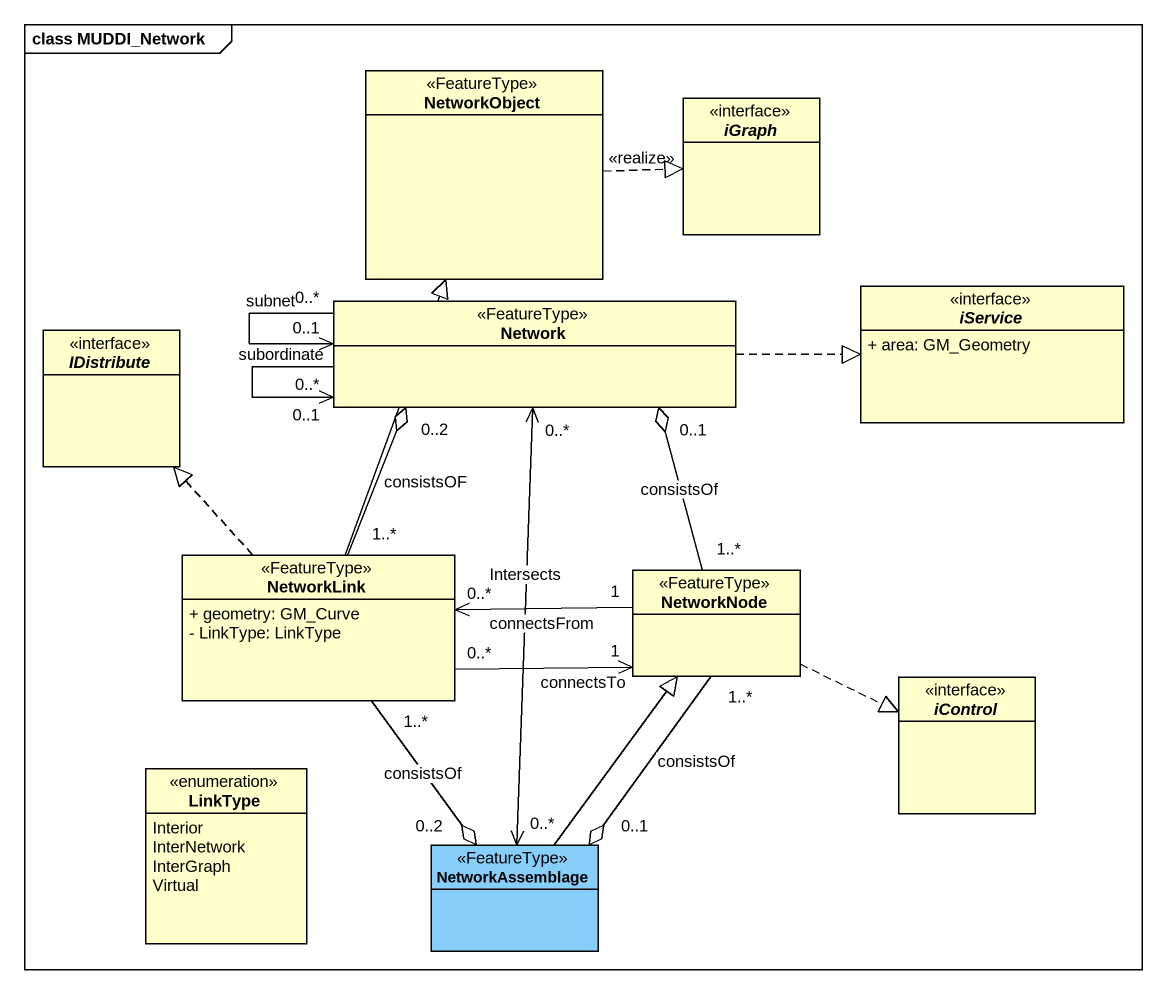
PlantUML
@startuml
mainframe class MUDDI_Network
hide circle
hide empty members
skinparam classAttributeIconSize 0
class NetworkObject <<FeatureType>>
interface iGraph
interface IDistribute
class "Network" as Network_ <<FeatureType>>
interface iService {
  + area: GM_Geometry
}
class NetworkLink <<FeatureType>> {
  + geometry: GM_Curve
  - LinkType: LinkType
}
class NetworkNode <<FeatureType>>
interface iControl
enum LinkType {
  Interior
  InterNetwork
  InterGraph
  Virtual
}
class NetworkAssemblage <<FeatureType>> #87CEFA
NetworkObject .right.|> iGraph : <<realize>>
Network_ "0..*" --> "0..1" Network_ : subnet
Network_ "0..*" --> "0..1" Network_ : subordinate
Network_ .right.|> iService
Network_ "0..*" <--> "0..*" NetworkAssemblage : Intersects
NetworkLink -up-|> NetworkObject
NetworkLink .up.|> IDistribute
NetworkLink "1..*" -up-o "0..2" Network_ : consistsOF
NetworkLink "0..*" <-right- "1" NetworkNode : connectsFrom
NetworkLink "0..*" -right-> "1" NetworkNode : connectsTo
NetworkLink "1..*" --o "0..2" NetworkAssemblage : consistsOf
NetworkNode "1..*" -up-o "0..1" Network_ : consistsOf
NetworkNode .right.|> iControl
NetworkNode "1..*" --o "0..1" NetworkAssemblage : consistsOf
NetworkAssemblage -up-|> NetworkNode
@enduml
